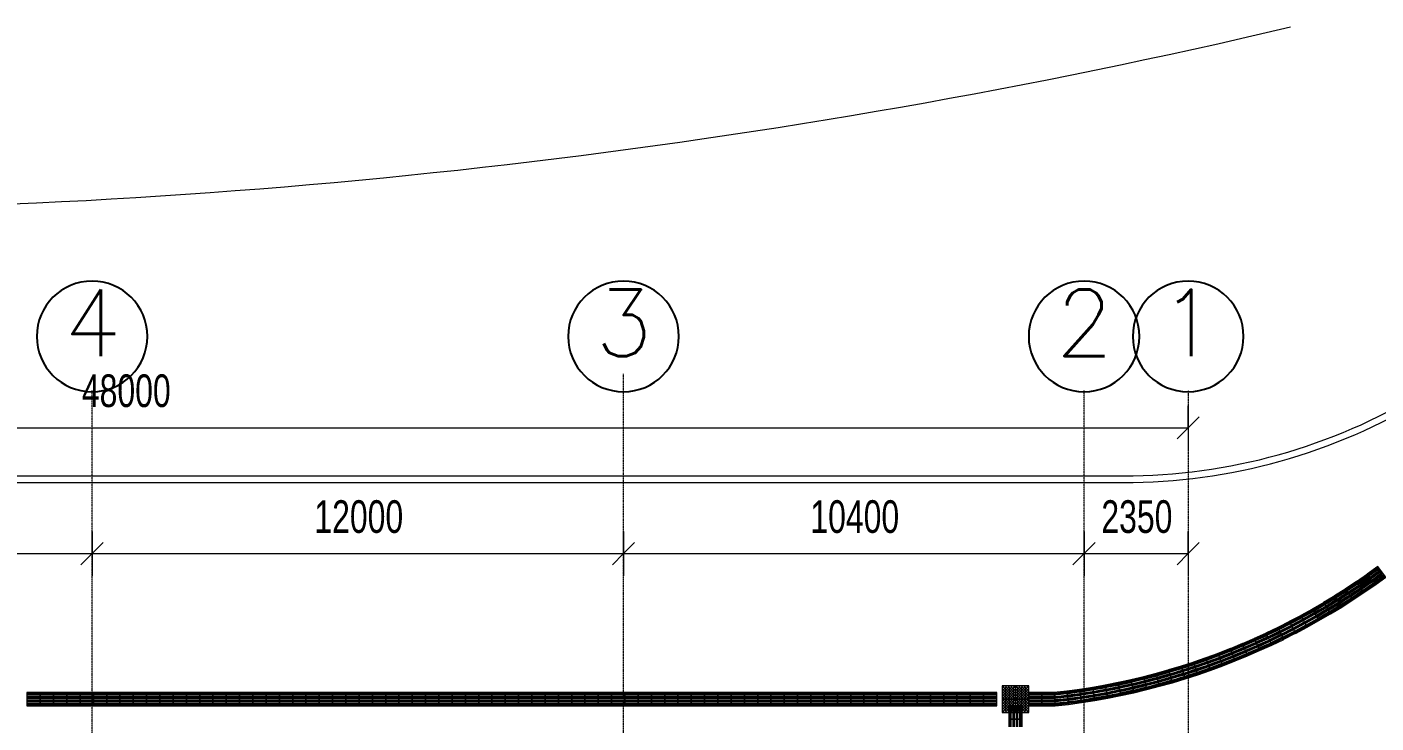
# Model space of a CAD drawing. Header units: millimetres. Extents: x 15878 to 679837, y -72324 to 391440.
# Drawn here: x 62119 to 92582, y 53992 to 69723 of the extents above; entities that cross this region are included whole.
import ezdxf

# ---------------------------------------------------------------- set-up
doc = ezdxf.new("R2010")
doc.units = ezdxf.units.MM
doc.linetypes.add('Grid Line__1_200_', pattern=[10.5, 6, -1.5, 1.5, -1.5])
for name, color, linetype, lineweight in [('A-ANNO-DIMS', 211, 'Continuous', 5), ('A-ANNO-DIMS-500', 211, 'Continuous', 5), ('A-ANNO-NOTE', 131, 'Continuous', 25), ('A-FLOR', 192, 'Continuous', 5), ('A-GENM', 13, 'Continuous', 5), ('S-GRID', 1, 'Continuous', 5)]:
    doc.layers.add(name, color=color, linetype=linetype, lineweight=lineweight)
doc.styles.add('Arial', font='arial.ttf', dxfattribs={"width": 0.7, "height": 737.649701})
doc.styles.add('RomanS', font='romans__.ttf', dxfattribs={"height": 1504.746835})
doc.dimstyles.new('Linear_-_1_5mm_Arial', dxfattribs={"dimscale": 304.8, "dimtxt": 750, "dimasz": 1.64042, "dimexe": 1.64042, "dimexo": 0.0625, "dimgap": 0.82021, "dimtad": 1, "dimdec": 0, "dimzin": 0, "dimdsep": 46, "dimtxsty": 'Arial', "dimblk1": 'OBLIQUE', "dimblk2": 'OBLIQUE', "dimsah": 1, "dimcen": 0.09, "dimadec": 0, "dimazin": 0, "dimtfac": 1, "dimtdec": 4, "dimtix": 1, "dimtmove": 0, "dimatfit": 3, "dimfxl": 1.64042, "dimfxlon": 1, "dimtvp": 1, "dimtolj": 1, "dimtzin": 0, "dimarcsym": 2})

# ---------------------------------------------------------------- blocks, each defined once
blk = doc.blocks.new('DLN_Tactile - Directional Tiles-V149-1_F')
at = {"layer": 'A-GENM'}
for p, q in [((-150, 20), (-150, -150)), ((-129, 20), (-129, -125)), ((-123, -125), (-123, 20)), ((-101, 20), (-101, -125)), ((-95, -125), (-95, 20)), ((-54, 20), (-54, -125)), ((-48, -125), (-48, 20)), ((-26, 20), (-26, -125)), ((-20, -125), (-20, 20)), ((21, 20), (21, -125)), ((27, -125), (27, 20)), ((49, 20), (49, -125)), ((55, -125), (55, 20)), ((96, 20), (96, -125)), ((102, -125), (102, 20)), ((124, 20), (124, -125)), ((130, -125), (130, 20)), ((150, -150), (150, 20)), ((-150, -150), (150, -150))]:
    blk.add_line(p, q, dxfattribs=at)
for centre, radius in [((-112, -125), 17), ((-112, -125), 11), ((-37, -125), 17), ((-37, -125), 11), ((38, -125), 17), ((38, -125), 11), ((113, -125), 17), ((113, -125), 11)]:
    blk.add_arc(centre, radius, 180, 360, dxfattribs=at)
blk = doc.blocks.new('DLN_Tactile - Directional Tiles-3867766-1_F')
at = {"layer": 'A-GENM'}
for p, q in [((150, 150), (-150, 150)), ((-150, 150), (-150, -150)), ((-129.5, 125.5), (-129.5, -125.5)), ((-123.5, -125.5), (-123.5, 125.5)), ((-101.5, 125.5), (-101.5, -125.5)), ((-95.5, -125.5), (-95.5, 125.5)), ((-54.5, 125.5), (-54.5, -125.5)), ((-48.5, -125.5), (-48.5, 125.5)), ((-26.5, 125.5), (-26.5, -125.5)), ((-20.5, -125.5), (-20.5, 125.5)), ((20.5, 125.5), (20.5, -125.5)), ((26.5, -125.5), (26.5, 125.5)), ((48.5, 125.5), (48.5, -125.5)), ((54.5, -125.5), (54.5, 125.5)), ((95.5, 125.5), (95.5, -125.5)), ((101.5, -125.5), (101.5, 125.5)), ((123.5, 125.5), (123.5, -125.5)), ((129.5, -125.5), (129.5, 125.5)), ((150, -150), (150, 150)), ((-150, -150), (150, -150))]:
    blk.add_line(p, q, dxfattribs=at)
for centre, radius, start, end in [((-112.5, 125.5), 17, 360, 180), ((-112.5, 125.5), 11, 360, 180), ((-37.5, 125.5), 17, 360, 180), ((-37.5, 125.5), 11, 360, 180), ((37.5, 125.5), 17, 360, 180), ((37.5, 125.5), 11, 360, 180), ((112.5, 125.5), 17, 360, 180), ((112.5, 125.5), 11, 360, 180), ((-112.5, -125.5), 17, 180, 360), ((-112.5, -125.5), 11, 180, 360), ((-37.5, -125.5), 17, 180, 360), ((-37.5, -125.5), 11, 180, 360), ((37.5, -125.5), 17, 180, 360), ((37.5, -125.5), 11, 180, 360), ((112.5, -125.5), 17, 180, 360), ((112.5, -125.5), 11, 180, 360)]:
    blk.add_arc(centre, radius, start, end, dxfattribs=at)
blk = doc.blocks.new('DLN_Tactile - Positional Tiles-3867764-1_F')
at = {"layer": 'A-GENM'}
for p, q in [((150, 150), (-150, 150)), ((-150, 150), (-150, -150)), ((150, -150), (150, 150)), ((-150, -150), (150, -150))]:
    blk.add_line(p, q, dxfattribs=at)
for centre, radius in [((-120, 120), 11.5), ((-120, 60), 11.5), ((-120, 0), 11.5), ((-120, 120), 6), ((-120, 60), 6), ((-120, 0), 6), ((-90, 90), 11.5), ((-90, 30), 11.5), ((-90, 90), 6), ((-90, 30), 6), ((-60, 120), 11.5), ((-60, 60), 11.5), ((-60, 0), 11.5), ((-60, 120), 6), ((-60, 60), 6), ((-60, 0), 6), ((-30, 90), 11.5), ((-30, 30), 11.5), ((-30, 90), 6), ((-30, 30), 6), ((0, 120), 11.5), ((0, 60), 11.5), ((0, 0), 11.5), ((0, 120), 6), ((0, 60), 6), ((0, 0), 6), ((30, 90), 11.5), ((30, 30), 11.5), ((30, 90), 6), ((30, 30), 6), ((60, 120), 11.5), ((60, 60), 11.5), ((60, 0), 11.5), ((60, 120), 6), ((60, 60), 6), ((60, 0), 6), ((90, 90), 11.5), ((90, 30), 11.5), ((90, 90), 6), ((90, 30), 6), ((120, 120), 11.5), ((120, 60), 11.5), ((120, 0), 11.5), ((120, 120), 6), ((120, 60), 6), ((120, 0), 6), ((-120, -60), 11.5), ((-120, -120), 11.5), ((-120, -60), 6), ((-120, -120), 6), ((-90, -30), 11.5), ((-90, -90), 11.5), ((-90, -30), 6), ((-90, -90), 6), ((-60, -60), 11.5), ((-60, -120), 11.5), ((-60, -60), 6), ((-60, -120), 6), ((-30, -30), 11.5), ((-30, -90), 11.5), ((-30, -30), 6), ((-30, -90), 6), ((0, -60), 11.5), ((0, -120), 11.5), ((0, -60), 6), ((0, -120), 6), ((30, -30), 11.5), ((30, -90), 11.5), ((30, -30), 6), ((30, -90), 6), ((60, -60), 11.5), ((60, -120), 11.5), ((60, -60), 6), ((60, -120), 6), ((90, -30), 11.5), ((90, -90), 11.5), ((90, -30), 6), ((90, -90), 6), ((120, -60), 11.5), ((120, -120), 11.5), ((120, -60), 6), ((120, -120), 6)]:
    blk.add_circle(centre, radius, dxfattribs=at)
blk = doc.blocks.new('DIMBLOCK2-1_F')
at = {"layer": 'A-ANNO-DIMS-500'}
for p, q in [((52339, 58320), (52339, 57320)), ((52339, 57820), (52339, 58320)), ((63589, 58320), (63589, 57320)), ((63589, 57820), (63589, 58320)), ((52339, 57820), (52589, 58070)), ((63589, 57820), (63839, 58070)), ((52339, 57820), (52089, 57570)), ((52339, 57820), (63589, 57820)), ((63589, 57820), (63339, 57570))]:
    blk.add_line(p, q, dxfattribs=at)
at = {"layer": 'A-ANNO-DIMS-500', "color": 0, "insert": (56984, 59027), "char_height": 737.6, "width": 2353.85, "attachment_point": 1, "line_spacing_factor": 0.938532, "style": 'Arial'}
blk.add_mtext('11250', dxfattribs=at)
blk = doc.blocks.new('_Oblique')
at = {"color": 0, "linetype": 'ByBlock', "lineweight": -2}
blk.add_line((-0.5, -0.5), (0.5, 0.5), dxfattribs=at)
blk = doc.blocks.new('DIMBLOCK3-1_F')
at = {"layer": 'A-ANNO-DIMS-500'}
for p, q in [((63589, 58320), (63589, 57320)), ((63589, 57820), (63589, 58320)), ((75589, 58320), (75589, 57320)), ((75589, 57820), (75589, 58320)), ((63589, 57820), (63839, 58070)), ((75589, 57820), (75839, 58070)), ((63589, 57820), (63339, 57570)), ((63589, 57820), (75589, 57820)), ((75589, 57820), (75339, 57570))]:
    blk.add_line(p, q, dxfattribs=at)
at = {"layer": 'A-ANNO-DIMS-500', "color": 0, "insert": (68609, 59027), "char_height": 737.6, "width": 2353.85, "attachment_point": 1, "line_spacing_factor": 0.938532, "style": 'Arial'}
blk.add_mtext('12000', dxfattribs=at)
blk = doc.blocks.new('DIMBLOCK4-1_F')
at = {"layer": 'A-ANNO-DIMS-500'}
for p, q in [((75589, 58320), (75589, 57320)), ((75589, 57820), (75589, 58320)), ((85989, 58320), (85989, 57320)), ((85989, 57820), (85989, 58320)), ((75589, 57820), (75839, 58070)), ((85989, 57820), (86239, 58070)), ((75589, 57820), (75339, 57570)), ((75589, 57820), (85989, 57820)), ((85989, 57820), (85739, 57570))]:
    blk.add_line(p, q, dxfattribs=at)
at = {"layer": 'A-ANNO-DIMS-500', "color": 0, "insert": (79809, 59027), "char_height": 737.6, "width": 2353.85, "attachment_point": 1, "line_spacing_factor": 0.938532, "style": 'Arial'}
blk.add_mtext('10400', dxfattribs=at)
blk = doc.blocks.new('DIMBLOCK5-1_F')
at = {"layer": 'A-ANNO-DIMS-500'}
for p, q in [((85989, 58320), (85989, 57320)), ((85989, 57820), (85989, 58320)), ((88339, 58320), (88339, 57320)), ((88339, 57820), (88339, 58320)), ((85989, 57820), (86239, 58070)), ((88339, 57820), (88589, 58070)), ((85989, 57820), (85739, 57570)), ((85989, 57820), (88339, 57820)), ((88339, 57820), (88089, 57570))]:
    blk.add_line(p, q, dxfattribs=at)
at = {"layer": 'A-ANNO-DIMS-500', "color": 0, "insert": (86380, 59027), "char_height": 737.6, "width": 1883.08, "attachment_point": 1, "line_spacing_factor": 0.938532, "style": 'Arial'}
blk.add_mtext('2350', dxfattribs=at)
blk = doc.blocks.new('DIMBLOCK6-1_F')
at = {"layer": 'A-ANNO-DIMS-500'}
for p, q in [((40339, 61164), (40339, 60164)), ((40339, 60664), (40339, 61164)), ((88339, 61164), (88339, 60164)), ((88339, 60664), (88339, 61164)), ((40339, 60664), (40089, 60414)), ((40339, 60664), (40589, 60914)), ((40339, 60664), (88339, 60664)), ((88339, 60664), (88089, 60414)), ((88339, 60664), (88589, 60914))]:
    blk.add_line(p, q, dxfattribs=at)
at = {"layer": 'A-ANNO-DIMS-500', "color": 0, "insert": (63359, 61871), "char_height": 737.6, "width": 2353.85, "attachment_point": 1, "line_spacing_factor": 0.938532, "style": 'Arial'}
blk.add_mtext('48000', dxfattribs=at)
blk = doc.blocks.new('DLN_Generic Grid Head - Scale-1_500-2074307-1_F')
at = {"layer": 'A-ANNO-NOTE'}
for start, end in [(360, 180), (180, 360)]:
    blk.add_arc((0, 2.5), 2.5, start, end, dxfattribs=at)

msp = doc.modelspace()

# ---------------------------------------------------------------- linework, layer by layer
at = {"layer": 'A-FLOR'}
for p, q in [((43089.4, 59575.3), (86876.2, 59575.3)), ((43089.4, 59425.3), (86876.2, 59425.3))]:
    msp.add_line(p, q, dxfattribs=at)
for centre, radius, end in [((55034.5, 220575.3), 155000, 283.283918), ((86876.2, 72575.3), 13000, 301.23311), ((86876.2, 72575.3), 13150, 301.23311)]:
    msp.add_arc(centre, radius, 270, end, dxfattribs=at)
at = {"layer": 'S-GRID', "color": 254, "linetype": 'Grid Line__1_200_'}
for p, q in [((75589.3, 49384.5), (75589.3, 61884.5)), ((63589.3, 49010.6), (63589.3, 61510.6)), ((85989.3, 49010.6), (85989.3, 61510.6)), ((88339.3, 61510.6), (88339.3, 49010.6))]:
    msp.add_line(p, q, dxfattribs=at)

# ---------------------------------------------------------------- block references
at = {"layer": 'A-ANNO-NOTE', "xscale": 500, "yscale": 500, "zscale": 500}
for p in [(63589.3, 61479.5), (75589.3, 61479.5), (85989.3, 61479.5), (88339.3, 61479.5)]:
    msp.add_blockref('DLN_Generic Grid Head - Scale-1_500-2074307-1_F', p, dxfattribs=at)
at = {"layer": 'A-GENM'}
for name, p, rotation in [('DLN_Tactile - Directional Tiles-3867766-1_F', (92348.6, 57148.3), 124.654241038461), ('DLN_Tactile - Directional Tiles-3867766-1_F', (92591.3, 57319.6), 125.7711278184937), ('DLN_Tactile - Directional Tiles-3867766-1_F', (91853.4, 56820.1), 122.4194858127747), ('DLN_Tactile - Directional Tiles-3867766-1_F', (92102.6, 56981.8), 123.5381775854912), ('DLN_Tactile - Directional Tiles-3867766-1_F', (91345.8, 56511.3), 120.1957023859499), ('DLN_Tactile - Directional Tiles-3867766-1_F', (91601.1, 56663.2), 121.3173986713631), ('DLN_Tactile - Directional Tiles-3867766-1_F', (90826.6, 56222.5), 117.9749243068279), ('DLN_Tactile - Directional Tiles-3867766-1_F', (91087.6, 56364.4), 119.0850052550074), ('DLN_Tactile - Directional Tiles-3867766-1_F', (90296.6, 55954), 115.7430363286964), ('DLN_Tactile - Directional Tiles-3867766-1_F', (90562.9, 56085.7), 116.8721638716352), ('DLN_Tactile - Directional Tiles-3867766-1_F', (89483, 55590.4), 112.4173352861646), ('DLN_Tactile - Directional Tiles-3867766-1_F', (89756.6, 55706.4), 113.5216675660676), ('DLN_Tactile - Directional Tiles-3867766-1_F', (90027.8, 55827.6), 114.6356668906987), ('DLN_Tactile - Directional Tiles-3867766-1_F', (88649.7, 55274.8), 109.0816061859349), ('DLN_Tactile - Directional Tiles-3867766-1_F', (88929.5, 55374.6), 110.1803460667626), ('DLN_Tactile - Directional Tiles-3867766-1_F', (89207.3, 55479.8), 111.3011092885995), ('DLN_Tactile - Directional Tiles-3867766-1_F', (87799.4, 55008.3), 105.7484845247801), ('DLN_Tactile - Directional Tiles-3867766-1_F', (88084.6, 55091.6), 106.8383157555024), ('DLN_Tactile - Directional Tiles-3867766-1_F', (88368, 55180.5), 107.9604997152357), ('DLN_Tactile - Directional Tiles-3867766-1_F', (86352.4, 54675.5), 100.1498194154117), ('DLN_Tactile - Directional Tiles-3867766-1_F', (86644.3, 54730.7), 101.2882583986366), ('DLN_Tactile - Directional Tiles-3867766-1_F', (86935, 54791.7), 102.3989366883283), ('DLN_Tactile - Directional Tiles-3867766-1_F', (87224.5, 54858.3), 103.5123356664994), ('DLN_Tactile - Directional Tiles-3867766-1_F', (87512.7, 54930.5), 104.6180025689868), ('DLN_Tactile - Directional Tiles-3867766-1_F', (62269.3, 54532.5), 90.00000000000017), ('DLN_Tactile - Directional Tiles-3867766-1_F', (62569.3, 54532.5), 90.00000000000017), ('DLN_Tactile - Directional Tiles-3867766-1_F', (62869.3, 54532.5), 90.00000000000017), ('DLN_Tactile - Directional Tiles-3867766-1_F', (63169.3, 54532.5), 90.00000000000017), ('DLN_Tactile - Directional Tiles-3867766-1_F', (63469.3, 54532.5), 90.00000000000017), ('DLN_Tactile - Directional Tiles-3867766-1_F', (63769.3, 54532.5), 90.00000000000017), ('DLN_Tactile - Directional Tiles-3867766-1_F', (64069.3, 54532.5), 90.00000000000017), ('DLN_Tactile - Directional Tiles-3867766-1_F', (64369.3, 54532.5), 90.00000000000017), ('DLN_Tactile - Directional Tiles-3867766-1_F', (64669.3, 54532.5), 90.00000000000017), ('DLN_Tactile - Directional Tiles-3867766-1_F', (64969.3, 54532.5), 90.00000000000017), ('DLN_Tactile - Directional Tiles-3867766-1_F', (65269.3, 54532.5), 90.00000000000017), ('DLN_Tactile - Directional Tiles-3867766-1_F', (65569.3, 54532.5), 90.00000000000017), ('DLN_Tactile - Directional Tiles-3867766-1_F', (65869.3, 54532.5), 90.00000000000017), ('DLN_Tactile - Directional Tiles-3867766-1_F', (66169.3, 54532.5), 90.00000000000017), ('DLN_Tactile - Directional Tiles-3867766-1_F', (66469.3, 54532.5), 90.00000000000017), ('DLN_Tactile - Directional Tiles-3867766-1_F', (66769.3, 54532.5), 90.00000000000017), ('DLN_Tactile - Directional Tiles-3867766-1_F', (67069.3, 54532.5), 90.00000000000017), ('DLN_Tactile - Directional Tiles-3867766-1_F', (67369.3, 54532.5), 90.00000000000017), ('DLN_Tactile - Directional Tiles-3867766-1_F', (67669.3, 54532.5), 90.00000000000017), ('DLN_Tactile - Directional Tiles-3867766-1_F', (67969.3, 54532.5), 90.00000000000017), ('DLN_Tactile - Directional Tiles-3867766-1_F', (68269.3, 54532.5), 90.00000000000017), ('DLN_Tactile - Directional Tiles-3867766-1_F', (68569.3, 54532.5), 90.00000000000017), ('DLN_Tactile - Directional Tiles-3867766-1_F', (68869.3, 54532.5), 90.00000000000017), ('DLN_Tactile - Directional Tiles-3867766-1_F', (69169.3, 54532.5), 90.00000000000017), ('DLN_Tactile - Directional Tiles-3867766-1_F', (69469.3, 54532.5), 90.00000000000017), ('DLN_Tactile - Directional Tiles-3867766-1_F', (69769.3, 54532.5), 90.00000000000017), ('DLN_Tactile - Directional Tiles-3867766-1_F', (70069.3, 54532.5), 90.00000000000017), ('DLN_Tactile - Directional Tiles-3867766-1_F', (70369.3, 54532.5), 90.00000000000017), ('DLN_Tactile - Directional Tiles-3867766-1_F', (70669.3, 54532.5), 90.00000000000017), ('DLN_Tactile - Directional Tiles-3867766-1_F', (70969.3, 54532.5), 90.00000000000017), ('DLN_Tactile - Directional Tiles-3867766-1_F', (71269.3, 54532.5), 90.00000000000017), ('DLN_Tactile - Directional Tiles-3867766-1_F', (71569.3, 54532.5), 90.00000000000017), ('DLN_Tactile - Directional Tiles-3867766-1_F', (71869.3, 54532.5), 90.00000000000017), ('DLN_Tactile - Directional Tiles-3867766-1_F', (72169.3, 54532.5), 90.00000000000017), ('DLN_Tactile - Directional Tiles-3867766-1_F', (72469.3, 54532.5), 90.00000000000017), ('DLN_Tactile - Directional Tiles-3867766-1_F', (72769.3, 54532.5), 90.00000000000017), ('DLN_Tactile - Directional Tiles-3867766-1_F', (73069.3, 54532.5), 90.00000000000017), ('DLN_Tactile - Directional Tiles-3867766-1_F', (73369.3, 54532.5), 90.00000000000017), ('DLN_Tactile - Directional Tiles-3867766-1_F', (73669.3, 54532.5), 90.00000000000017), ('DLN_Tactile - Directional Tiles-3867766-1_F', (73969.3, 54532.5), 90.00000000000017), ('DLN_Tactile - Directional Tiles-3867766-1_F', (74269.3, 54532.5), 90.00000000000017), ('DLN_Tactile - Directional Tiles-3867766-1_F', (74569.3, 54532.5), 90.00000000000017), ('DLN_Tactile - Directional Tiles-3867766-1_F', (74869.3, 54532.5), 90.00000000000017), ('DLN_Tactile - Directional Tiles-3867766-1_F', (75169.3, 54532.5), 90.00000000000017), ('DLN_Tactile - Directional Tiles-3867766-1_F', (75469.3, 54532.5), 90.00000000000017), ('DLN_Tactile - Directional Tiles-3867766-1_F', (75769.3, 54532.5), 90.00000000000017), ('DLN_Tactile - Directional Tiles-3867766-1_F', (76069.3, 54532.5), 90.00000000000017), ('DLN_Tactile - Directional Tiles-3867766-1_F', (76369.3, 54532.5), 90.00000000000017), ('DLN_Tactile - Directional Tiles-3867766-1_F', (76669.3, 54532.5), 90.00000000000017), ('DLN_Tactile - Directional Tiles-3867766-1_F', (76969.3, 54532.5), 90.00000000000017), ('DLN_Tactile - Directional Tiles-3867766-1_F', (77269.3, 54532.5), 90.00000000000017), ('DLN_Tactile - Directional Tiles-3867766-1_F', (77569.3, 54532.5), 90.00000000000017), ('DLN_Tactile - Directional Tiles-3867766-1_F', (77869.3, 54532.5), 90.00000000000017), ('DLN_Tactile - Directional Tiles-3867766-1_F', (78169.3, 54532.5), 90.00000000000017), ('DLN_Tactile - Directional Tiles-3867766-1_F', (78469.3, 54532.5), 90.00000000000017), ('DLN_Tactile - Directional Tiles-3867766-1_F', (78769.3, 54532.5), 90.00000000000017), ('DLN_Tactile - Directional Tiles-3867766-1_F', (79069.3, 54532.5), 90.00000000000017), ('DLN_Tactile - Directional Tiles-3867766-1_F', (79369.3, 54532.5), 90.00000000000017), ('DLN_Tactile - Directional Tiles-3867766-1_F', (79669.3, 54532.5), 90.00000000000017), ('DLN_Tactile - Directional Tiles-3867766-1_F', (79969.3, 54532.5), 90.00000000000017), ('DLN_Tactile - Directional Tiles-3867766-1_F', (80269.3, 54532.5), 90.00000000000017), ('DLN_Tactile - Directional Tiles-3867766-1_F', (80569.3, 54532.5), 90.00000000000017), ('DLN_Tactile - Directional Tiles-3867766-1_F', (80869.3, 54532.5), 90.00000000000017), ('DLN_Tactile - Directional Tiles-3867766-1_F', (81169.3, 54532.5), 90.00000000000017), ('DLN_Tactile - Directional Tiles-3867766-1_F', (81469.3, 54532.5), 90.00000000000017), ('DLN_Tactile - Directional Tiles-3867766-1_F', (81769.3, 54532.5), 90.00000000000017), ('DLN_Tactile - Directional Tiles-3867766-1_F', (82069.3, 54532.5), 90.00000000000017), ('DLN_Tactile - Directional Tiles-3867766-1_F', (82369.3, 54532.5), 90.00000000000017), ('DLN_Tactile - Directional Tiles-3867766-1_F', (82669.3, 54532.5), 90.00000000000017), ('DLN_Tactile - Directional Tiles-3867766-1_F', (82969.3, 54532.5), 90.00000000000017), ('DLN_Tactile - Directional Tiles-3867766-1_F', (83269.3, 54532.5), 90.00000000000017), ('DLN_Tactile - Directional Tiles-3867766-1_F', (83569.3, 54532.5), 90.00000000000017), ('DLN_Tactile - Directional Tiles-3867766-1_F', (83869.3, 54532.5), 90.00000000000017), ('DLN_Tactile - Directional Tiles-3867766-1_F', (84889.3, 54532.5), 90.00000000000017), ('DLN_Tactile - Directional Tiles-3867766-1_F', (85189.3, 54532.5), 90.00000000000017), ('DLN_Tactile - Directional Tiles-3867766-1_F', (85472.2, 54547.8), 96.21388242391195), ('DLN_Tactile - Directional Tiles-3867766-1_F', (85766.7, 54583.3), 97.50487418280582), ('DLN_Tactile - Directional Tiles-3867766-1_F', (86059.5, 54625.9), 99.05970674955924), ('DLN_Tactile - Directional Tiles-3867766-1_F', (84439.3, 54227.5), 180), ('DLN_Tactile - Directional Tiles-V149-1_F', (84439.3, 53927.5), 180)]:
    msp.add_blockref(name, p, dxfattribs=dict(at, rotation=rotation))
for p in [(84289.3, 54682.5), (84289.3, 54382.5), (84589.3, 54682.5), (84589.3, 54382.5)]:
    msp.add_blockref('DLN_Tactile - Positional Tiles-3867764-1_F', p, dxfattribs=at)

# ---------------------------------------------------------------- texts
at = {"layer": 'A-ANNO-NOTE', "lineweight": 5, "char_height": 1504.747, "width": 1710, "attachment_point": 2, "line_spacing_factor": 0.964689, "style": 'RomanS'}
for s, insert in [('\\fRomanS|b0|i0|c134|p2|;4', (63596.3, 63787.9)), ('\\fRomanS|b0|i0|c134|p2|;3', (75596.3, 63787.9)), ('\\fRomanS|b0|i0|c134|p2|;2', (85996.3, 63787.9)), ('\\fRomanS|b0|i0|c134|p2|;1', (88346.3, 63787.9))]:
    msp.add_mtext(s, dxfattribs=dict(at, insert=insert))

# ---------------------------------------------------------------- dimensions: what is measured, and where the dimension line sits
at = {"layer": 'A-ANNO-DIMS'}
for base, p1, p2, override, picture, middle in [((88339.3, 60663.8), (40339.3, 61163.8), (88339.3, 61163.8), {"dimpost": '<>', "dimfxl": 48000.000004}, 'DIMBLOCK6-1_F', (64339.3, 61290.4)), ((63589.3, 57819.7), (52339.3, 58319.7), (63589.3, 58319.7), {"dimpost": '<>', "dimfxl": 11250}, 'DIMBLOCK2-1_F', (57964.3, 58446.3)), ((75589.3, 57819.7), (63589.3, 58319.7), (75589.3, 58319.7), {"dimpost": '<>', "dimfxl": 12000}, 'DIMBLOCK3-1_F', (69589.3, 58446.3)), ((85989.3, 57819.7), (75589.3, 58319.7), (85989.3, 58319.7), {"dimpost": '<>', "dimfxl": 10400}, 'DIMBLOCK4-1_F', (80789.3, 58446.3)), ((88339.3, 57819.7), (85989.3, 58319.7), (88339.3, 58319.7), {"dimpost": '<>', "dimfxl": 2350.000001}, 'DIMBLOCK5-1_F', (87164.3, 58446.5))]:
    dim = msp.add_linear_dim(base=base, p1=p1, p2=p2, dimstyle='Linear_-_1_5mm_Arial', override=override, dxfattribs=at)
    dim.commit()
    dim.dimension.update_dxf_attribs({"geometry": picture, "text_midpoint": middle})

doc.saveas('drawing.dxf')
